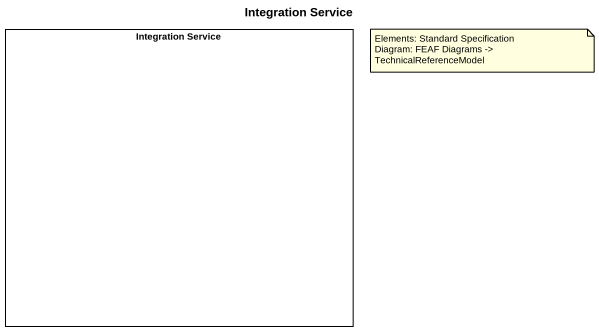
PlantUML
@startuml
title Integration Service
rectangle "Integration Service" as Integration_Service #FFFFFF
note as N1
  Elements: Standard Specification
  Diagram: FEAF Diagrams -> TechnicalReferenceModel
end note
@enduml
